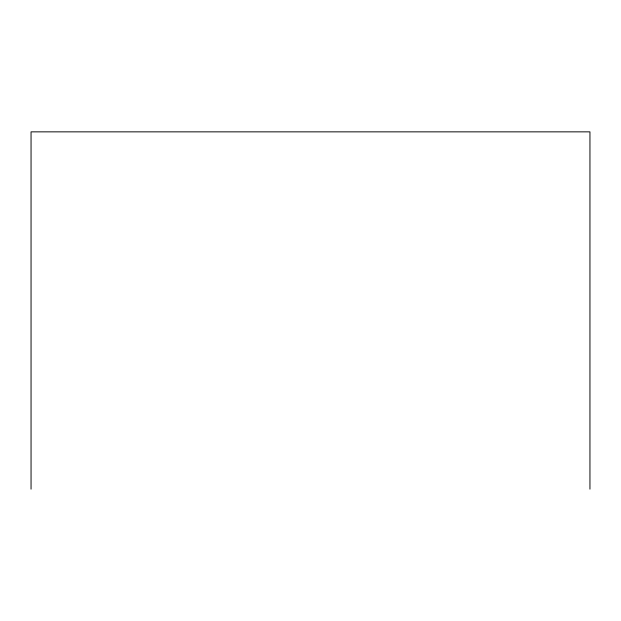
<?xml version="1.0" encoding="UTF-8"?>
<svg xmlns="http://www.w3.org/2000/svg" width="621" height="621" viewBox="0 0 621 621"><rect width="100%" height="100%" fill="white"/><g stroke="black" fill="none" stroke-linecap="round" stroke-linejoin="round"><path stroke-width="0.93" d="M589.95 489.146L589.95 131.854L31.05 131.854L31.05 489.146"/></g></svg>
